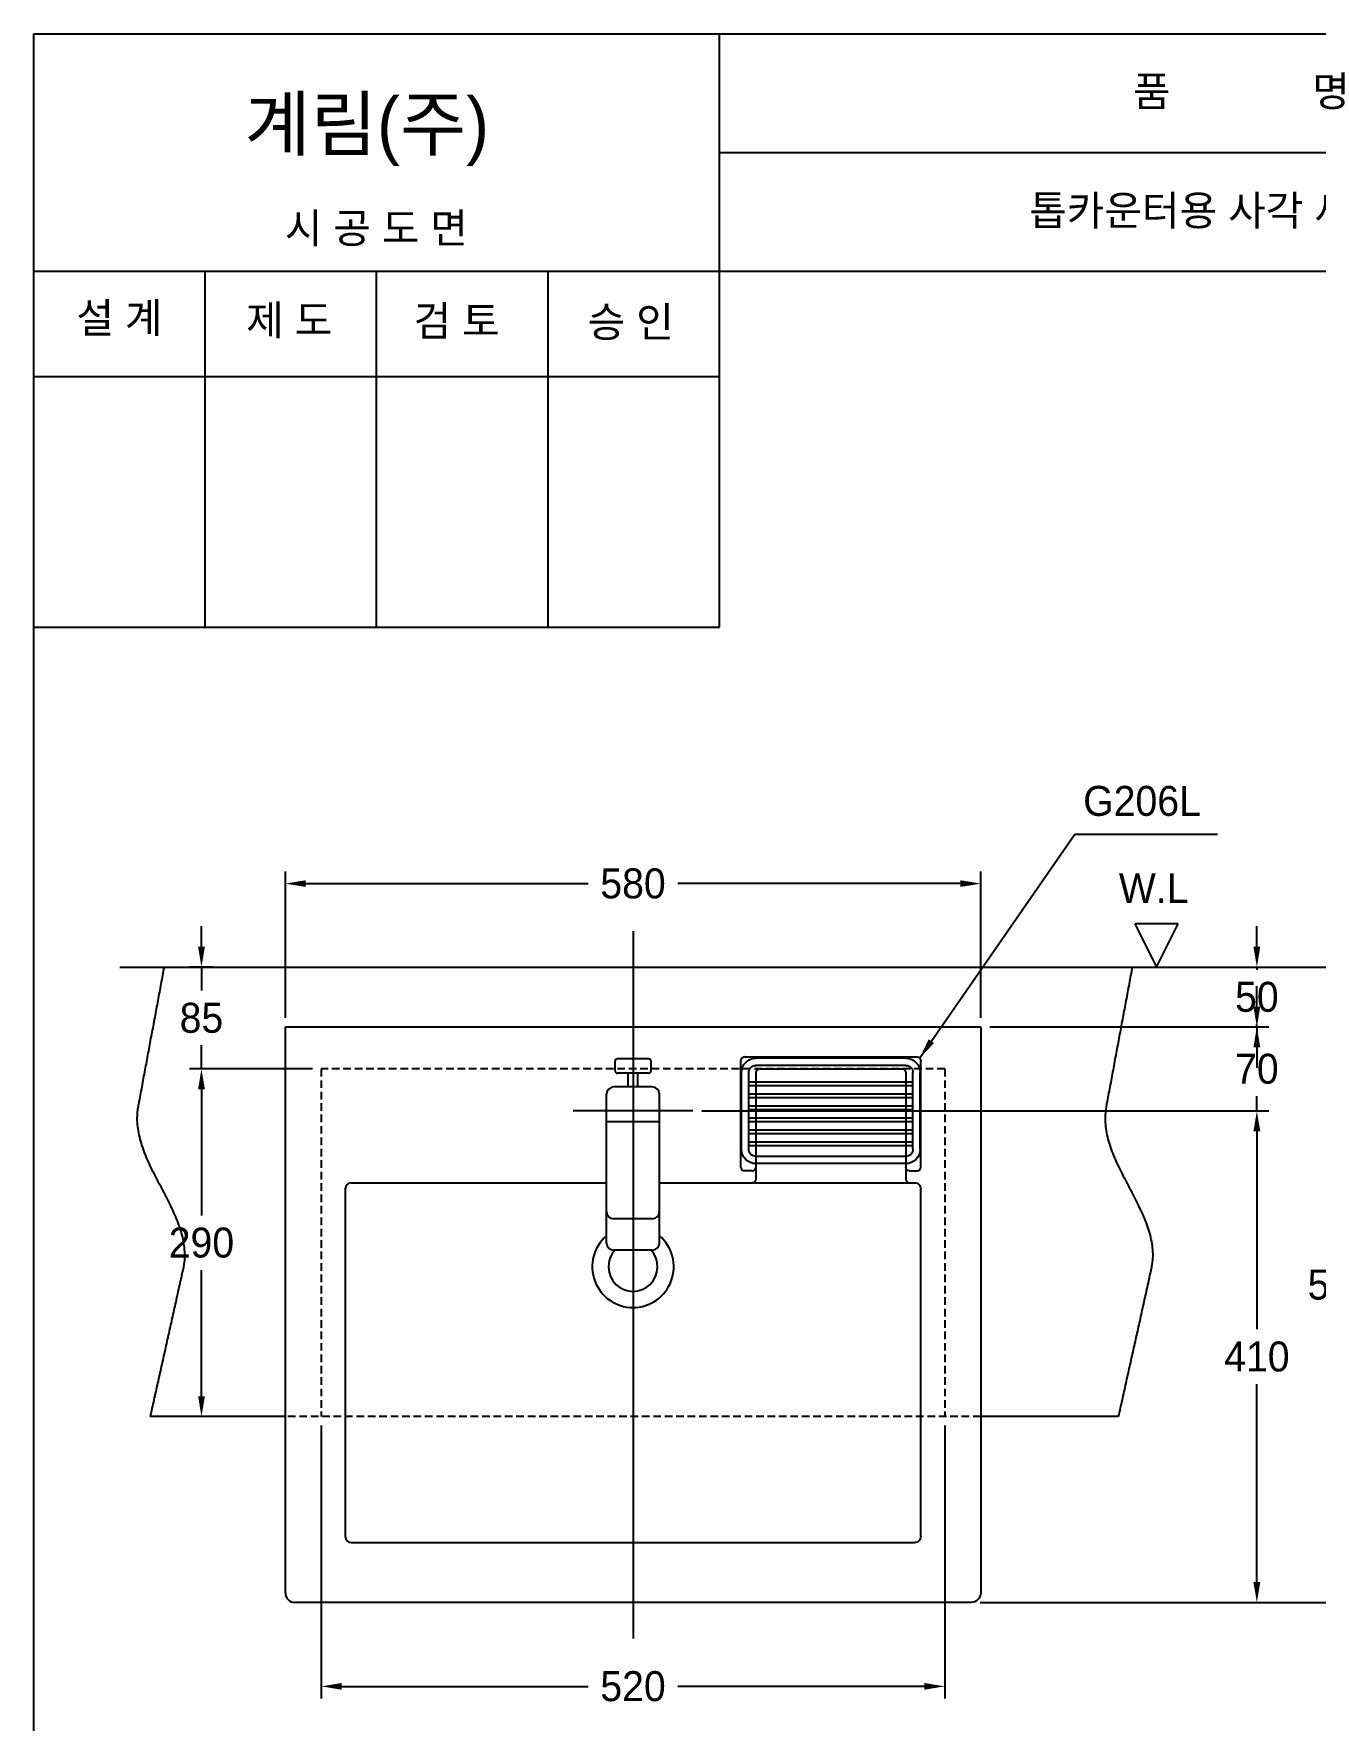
# Model space of a CAD drawing. Header units: millimetres. Extents: x 0 to 4280, y -72 to 2783.
# Drawn here: x 0 to 1069, y 1376 to 2783 of the extents above; entities that cross this region are included whole.
import ezdxf
from ezdxf.enums import TextEntityAlignment as Align
from ezdxf.lldxf.tags import DXFTag

# ---------------------------------------------------------------- set-up
doc = ezdxf.new("R2010")
doc.units = ezdxf.units.MM
doc.linetypes.add('DASHED2', pattern=[9.525, 6.35, -3.175])
for name, color, linetype in [('TEXT', 7, 'Continuous'), ('내부선 및 부속', 4, 'Continuous'), ('도각라인', 7, 'Continuous'), ('외형선', 3, 'Continuous'), ('점선', 6, 'DASHED2'), ('중심선', 1, 'DASHED'), ('치수선', 7, 'Continuous')]:
    doc.layers.add(name, color=color, linetype=linetype)
doc.styles.add('____', font='')
doc.styles.add('타이틀', font='H2GTRM.TTF', dxfattribs={"height": 25})
doc.styles.get('____').set_extended_font_data('굴림')
tags = doc.linetypes.add('DASHDOT', pattern=[70, 31, -13, 13, -13]).pattern_tags.tags
tags[10:11] = [DXFTag(74, 4), DXFTag(75, 0), DXFTag(340, '0'), DXFTag(46, 0.0), DXFTag(50, 0.0), DXFTag(44, 0.0), DXFTag(45, 0.0)]
tags[8:9] = [DXFTag(74, 4), DXFTag(75, 0), DXFTag(340, '0'), DXFTag(46, 0.0), DXFTag(50, 0.0), DXFTag(44, 0.0), DXFTag(45, 0.0)]
tags[6:7] = [DXFTag(74, 4), DXFTag(75, 0), DXFTag(340, '0'), DXFTag(46, 0.0), DXFTag(50, 0.0), DXFTag(44, 0.0), DXFTag(45, 0.0)]
tags[4:5] = [DXFTag(74, 4), DXFTag(75, 0), DXFTag(340, '0'), DXFTag(46, 0.0), DXFTag(50, 0.0), DXFTag(44, 0.0), DXFTag(45, 0.0)]
tags = doc.linetypes.add('DASHED', pattern=[25.72, 12.86, -12.86]).pattern_tags.tags
tags[6:7] = [DXFTag(74, 4), DXFTag(75, 0), DXFTag(340, '0'), DXFTag(46, 0.0), DXFTag(50, 0.0), DXFTag(44, 0.0), DXFTag(45, 0.0)]
tags[4:5] = [DXFTag(74, 4), DXFTag(75, 0), DXFTag(340, '0'), DXFTag(46, 0.0), DXFTag(50, 0.0), DXFTag(44, 0.0), DXFTag(45, 0.0)]
doc.dimstyles.new('MSADIM', dxfattribs={"dimtxt": 33, "dimasz": 17, "dimexe": 10, "dimexo": 7.5, "dimgap": 10, "dimtad": 0, "dimtih": 1, "dimtoh": 1, "dimdec": 0, "dimzin": 1, "dimdsep": 46, "dimtxsty": '____', "dimcen": 11.25, "dimadec": 0, "dimazin": 0, "dimtfac": 1, "dimtdec": 0, "dimtix": 1, "dimtmove": 0, "dimatfit": 3, "dimfxl": 1, "dimtolj": 1, "dimtzin": 1, "dimarcsym": 0})

# ---------------------------------------------------------------- blocks, each defined once
blk = doc.blocks.new('*D1')
at = {"layer": '치수선', "color": 0, "linetype": 'Continuous', "lineweight": -2, "transparency": 16777216}
for p, q in [((139.9, 2021.5), (139.9, 2038.5)), ((149.6, 2004.5), (129.9, 2004.5)), ((139.9, 2004.5), (139.9, 1984.8)), ((139.9, 1919.5), (139.9, 1939.2)), ((232.4, 1919.5), (129.9, 1919.5)), ((139.9, 1902.5), (139.9, 1885.5))]:
    blk.add_line(p, q, dxfattribs=at)
at = {"layer": '치수선', "color": 0, "linetype": 'Continuous', "transparency": 16777216}
for points in [[(137.1, 2021.5), (142.8, 2021.5), (139.9, 2004.5)], [(137.1, 1902.5), (142.8, 1902.5), (139.9, 1919.5)]]:
    blk.add_solid(points, dxfattribs=at)
at = {"layer": '치수선', "color": 0, "linetype": 'Continuous', "transparency": 16777216, "insert": (139.9, 1962), "char_height": 25, "attachment_point": 5, "style": '____'}
blk.add_mtext('\\A1;85', dxfattribs=at)
blk = doc.blocks.new('*D2')
at = {"layer": '치수선', "color": 0, "linetype": 'Continuous', "lineweight": -2, "transparency": 16777216}
for p, q in [((232.4, 1919.5), (129.9, 1919.5)), ((139.9, 1902.5), (139.9, 1797.3)), ((139.9, 1646.5), (139.9, 1751.7)), ((202.4, 1629.5), (129.9, 1629.5))]:
    blk.add_line(p, q, dxfattribs=at)
at = {"layer": '치수선', "color": 0, "linetype": 'Continuous', "transparency": 16777216}
for points in [[(137.1, 1902.5), (142.8, 1902.5), (139.9, 1919.5)], [(137.1, 1646.5), (142.8, 1646.5), (139.9, 1629.5)]]:
    blk.add_solid(points, dxfattribs=at)
at = {"layer": '치수선', "color": 0, "linetype": 'Continuous', "transparency": 16777216, "insert": (139.9, 1774.5), "char_height": 25, "attachment_point": 5, "style": '____'}
blk.add_mtext('\\A1;290', dxfattribs=at)
blk = doc.blocks.new('*D3')
at = {"layer": '치수선', "color": 0, "linetype": 'Continuous', "lineweight": -2, "transparency": 16777216}
for p, q in [((209.9, 1962), (209.9, 2084.1)), ((789.9, 1962), (789.9, 2084.1)), ((226.9, 2074.1), (462.6, 2074.1)), ((772.9, 2074.1), (537.3, 2074.1))]:
    blk.add_line(p, q, dxfattribs=at)
at = {"layer": '치수선', "color": 0, "linetype": 'Continuous', "transparency": 16777216}
for points in [[(226.9, 2076.9), (226.9, 2071.3), (209.9, 2074.1)], [(772.9, 2076.9), (772.9, 2071.3), (789.9, 2074.1)]]:
    blk.add_solid(points, dxfattribs=at)
at = {"layer": '치수선', "color": 0, "linetype": 'Continuous', "transparency": 16777216, "insert": (499.9, 2074.1), "char_height": 25, "attachment_point": 5, "style": '____'}
blk.add_mtext('\\A1;580', dxfattribs=at)
blk = doc.blocks.new('*D4')
at = {"layer": '치수선', "color": 0, "linetype": 'Continuous', "lineweight": -2, "transparency": 16777216}
for p, q in [((1020.3, 2021.5), (1020.3, 2038.5)), ((1010.7, 2004.5), (1030.3, 2004.5)), ((1020.3, 2004.5), (1020.3, 2002.3)), ((1020.3, 1954.5), (1020.3, 1956.7)), ((797.4, 1954.5), (1030.3, 1954.5)), ((1020.3, 1937.5), (1020.3, 1920.5))]:
    blk.add_line(p, q, dxfattribs=at)
at = {"layer": '치수선', "color": 0, "linetype": 'Continuous', "transparency": 16777216}
for points in [[(1017.4, 2021.5), (1023.1, 2021.5), (1020.3, 2004.5)], [(1017.4, 1937.5), (1023.1, 1937.5), (1020.3, 1954.5)]]:
    blk.add_solid(points, dxfattribs=at)
at = {"layer": '치수선', "color": 0, "linetype": 'Continuous', "transparency": 16777216, "insert": (1020.3, 1979.5), "char_height": 25, "attachment_point": 5, "style": '____'}
blk.add_mtext('\\A1;50', dxfattribs=at)
blk = doc.blocks.new('*D5')
at = {"layer": '치수선', "color": 0, "linetype": 'Continuous', "lineweight": -2, "transparency": 16777216}
for p, q in [((1020.3, 1971.5), (1020.3, 1988.5)), ((797.4, 1954.5), (1030.3, 1954.5)), ((1020.3, 1954.5), (1020.3, 1942.3)), ((1020.3, 1884.5), (1020.3, 1896.7)), ((557.4, 1884.5), (1030.3, 1884.5)), ((1020.3, 1867.5), (1020.3, 1850.5))]:
    blk.add_line(p, q, dxfattribs=at)
at = {"layer": '치수선', "color": 0, "linetype": 'Continuous', "transparency": 16777216}
for points in [[(1017.4, 1971.5), (1023.1, 1971.5), (1020.3, 1954.5)], [(1017.4, 1867.5), (1023.1, 1867.5), (1020.3, 1884.5)]]:
    blk.add_solid(points, dxfattribs=at)
at = {"layer": '치수선', "color": 0, "linetype": 'Continuous', "transparency": 16777216, "insert": (1020.3, 1919.5), "char_height": 25, "attachment_point": 5, "style": '____'}
blk.add_mtext('\\A1;70', dxfattribs=at)
blk = doc.blocks.new('*D6')
at = {"layer": '치수선', "color": 0, "linetype": 'Continuous', "lineweight": -2, "transparency": 16777216}
for p, q in [((557.4, 1884.5), (1030.3, 1884.5)), ((1020.3, 1867.5), (1020.3, 1702.4)), ((1020.3, 1491.5), (1020.3, 1656.7)), ((789.4, 1474.5), (1030.3, 1474.5))]:
    blk.add_line(p, q, dxfattribs=at)
at = {"layer": '치수선', "color": 0, "linetype": 'Continuous', "transparency": 16777216}
for points in [[(1017.4, 1867.5), (1023.1, 1867.5), (1020.3, 1884.5)], [(1017.4, 1491.5), (1023.1, 1491.5), (1020.3, 1474.5)]]:
    blk.add_solid(points, dxfattribs=at)
at = {"layer": '치수선', "color": 0, "linetype": 'Continuous', "transparency": 16777216, "insert": (1020.3, 1679.5), "char_height": 25, "attachment_point": 5, "style": '____'}
blk.add_mtext('\\A1;410', dxfattribs=at)
blk = doc.blocks.new('*D7')
at = {"layer": '치수선', "color": 0, "linetype": 'Continuous', "lineweight": -2, "transparency": 16777216}
for p, q in [((797.4, 2004.5), (1099.9, 2004.5)), ((1089.9, 1987.5), (1089.9, 1762.3)), ((1089.9, 1491.5), (1089.9, 1716.7)), ((789.4, 1474.5), (1099.9, 1474.5))]:
    blk.add_line(p, q, dxfattribs=at)
at = {"layer": '치수선', "color": 0, "linetype": 'Continuous', "transparency": 16777216}
for points in [[(1087.1, 1987.5), (1092.8, 1987.5), (1089.9, 2004.5)], [(1087.1, 1491.5), (1092.8, 1491.5), (1089.9, 1474.5)]]:
    blk.add_solid(points, dxfattribs=at)
at = {"layer": '치수선', "color": 0, "linetype": 'Continuous', "transparency": 16777216, "insert": (1089.9, 1739.5), "char_height": 25, "attachment_point": 5, "style": '____'}
blk.add_mtext('\\A1;530', dxfattribs=at)
blk = doc.blocks.new('*D8')
at = {"layer": '치수선', "color": 0, "linetype": 'Continuous', "lineweight": -2, "transparency": 16777216}
for p, q in [((239.9, 1622), (239.9, 1394.5)), ((759.9, 1622), (759.9, 1394.5)), ((256.9, 1404.5), (462.6, 1404.5)), ((742.9, 1404.5), (537.3, 1404.5))]:
    blk.add_line(p, q, dxfattribs=at)
at = {"layer": '치수선', "color": 0, "linetype": 'Continuous', "transparency": 16777216}
for points in [[(256.9, 1407.3), (256.9, 1401.7), (239.9, 1404.5)], [(742.9, 1407.3), (742.9, 1401.7), (759.9, 1404.5)]]:
    blk.add_solid(points, dxfattribs=at)
at = {"layer": '치수선', "color": 0, "linetype": 'Continuous', "transparency": 16777216, "insert": (499.9, 1404.5), "char_height": 25, "attachment_point": 5, "style": '____'}
blk.add_mtext('\\A1;520', dxfattribs=at)

msp = doc.modelspace()

# ---------------------------------------------------------------- linework, layer by layer
at = {"layer": '내부선 및 부속', "linetype": 'Continuous'}
for p, q in [((512.9, 1927.9), (486.9, 1927.9)), ((592.9, 1929.5), (736.9, 1929.5)), ((727.4, 1928.5), (602.4, 1928.5)), ((512.9, 1915.9), (486.9, 1915.9)), ((495.9, 1904.5), (495.9, 1915.9)), ((503.9, 1904.5), (503.9, 1915.9)), ((589.9, 1837.5), (589.9, 1926.5)), ((590.4, 1852.5), (590.4, 1916.5)), ((596.4, 1852.5), (596.4, 1916.5)), ((727.4, 1922.5), (602.4, 1922.5)), ((602.4, 1916.5), (602.4, 1827.5)), ((605.4, 1919.5), (724.4, 1919.5)), ((727.4, 1916.5), (727.4, 1827.5)), ((733.4, 1852.5), (733.4, 1916.5)), ((739.4, 1852.5), (739.4, 1916.5)), ((739.9, 1837.5), (739.9, 1926.5)), ((515.9, 1904.5), (483.9, 1904.5)), ((733.4, 1908.5), (596.4, 1908.5)), ((733.4, 1905.5), (596.4, 1905.5)), ((477.9, 1800.5), (477.9, 1898.5)), ((521.9, 1800.5), (521.9, 1898.5)), ((733.4, 1898.5), (596.4, 1898.5)), ((733.4, 1895.5), (596.4, 1895.5)), ((733.4, 1888.5), (596.4, 1888.5)), ((733.4, 1885.5), (596.4, 1885.5)), ((521.9, 1875.3), (477.9, 1875.3)), ((733.4, 1878.5), (596.4, 1878.5)), ((733.4, 1875.5), (596.4, 1875.5)), ((733.4, 1868.5), (596.4, 1868.5)), ((733.4, 1865.5), (596.4, 1865.5)), ((733.4, 1858.5), (596.4, 1858.5)), ((733.4, 1855.5), (596.4, 1855.5)), ((727.4, 1846.5), (602.4, 1846.5)), ((599.4, 1834.5), (592.9, 1834.5)), ((727.4, 1840.5), (602.4, 1840.5)), ((730.4, 1834.5), (736.9, 1834.5)), ((477.9, 1774.3), (477.9, 1800.5)), ((515.9, 1794.5), (483.9, 1794.5)), ((521.9, 1774.3), (521.9, 1800.5)), ((515.9, 1768.3), (483.9, 1768.3)), ((209.9, 1629.5), (97.1, 1629.5)), ((904.7, 1629.5), (789.9, 1629.5))]:
    msp.add_line(p, q, dxfattribs=at)
at = {"layer": '내부선 및 부속', "linetype": 'Continuous', "flags": 128}
for points in [[(590.4, 1916.5, -0.414214), (602.4, 1928.5)], [(727.4, 1928.5, -0.414214), (739.4, 1916.5)], [(736.9, 1929.5, -0.414214), (739.9, 1926.5)], [(596.4, 1916.5, -0.414214), (602.4, 1922.5)], [(724.4, 1919.5, -0.414214), (727.4, 1916.5)], [(727.4, 1922.5, -0.414214), (733.4, 1916.5)], [(602.4, 1840.5, -0.414214), (590.4, 1852.5)], [(602.4, 1846.5, -0.414214), (596.4, 1852.5)], [(739.4, 1852.5, -0.414214), (727.4, 1840.5)], [(733.4, 1852.5, -0.414214), (727.4, 1846.5)], [(730.4, 1834.5, -0.414214), (727.4, 1837.5)], [(602.4, 1827.5, -0.414214), (599.4, 1824.5)]]:
    msp.add_lwpolyline(points, format="xyb", dxfattribs=at)
at = {"layer": '내부선 및 부속', "linetype": 'Continuous'}
for centre, radius, start, end in [((486.9, 1925.9), 2, 90, 180), ((512.9, 1925.9), 2, 0, 90), ((592.9, 1926.5), 3, 90, 180), ((486.9, 1917.9), 2, 180, 270), ((512.9, 1917.9), 2, 270, 0), ((605.4, 1916.5), 3, 90, 180), ((483.9, 1898.5), 6, 90, 180), ((515.9, 1898.5), 6, 0, 90), ((592.9, 1837.5), 3, 180, 270), ((599.4, 1837.5), 3, 270, 0), ((736.9, 1837.5), 3, 270, 0), ((730.4, 1827.5), 3, 180, 270), ((483.9, 1800.5), 6, 180, 270), ((515.9, 1800.5), 6, 270, 0), ((499.9, 1754.5), 34, 130.3202, 49.6798), ((483.9, 1774.3), 6, 180, 270), ((515.9, 1774.3), 6, 270, 0), ((499.9, 1754.5), 20.5, 137.8456, 42.1544)]:
    msp.add_arc(centre, radius, start, end, dxfattribs=at)
for points in [[(108.7, 2004.5), (106.1, 1990.5), (103.5, 1976.5), (100.9, 1962.4), (98.2, 1948.4), (95.6, 1934.4), (93, 1920.4), (90.4, 1906.3), (87.8, 1892.3), (87, 1888.1), (86.1, 1878.3), (87.7, 1864.5), (91.8, 1850.7), (97.8, 1837), (104.8, 1823.4), (111.9, 1809.7), (118.2, 1796.1), (123.1, 1782.4), (125.6, 1768.7), (125, 1754.8), (124.6, 1752.9), (121.9, 1740.9), (118.8, 1727), (115.7, 1713), (112.6, 1699.1), (109.5, 1685.2), (106.4, 1671.3), (103.3, 1657.4), (100.2, 1643.4), (97.1, 1629.5)], [(916.3, 2004.5), (913.7, 1990.5), (911.1, 1976.5), (908.4, 1962.4), (905.8, 1948.4), (903.2, 1934.4), (900.6, 1920.4), (898, 1906.3), (895.3, 1892.3), (894.6, 1888.1), (893.7, 1878.3), (895.2, 1864.5), (899.4, 1850.7), (905.4, 1837), (912.4, 1823.4), (919.4, 1809.7), (925.8, 1796.1), (930.7, 1782.4), (933.2, 1768.7), (932.5, 1754.8), (932.1, 1752.9), (929.5, 1740.9), (926.4, 1727), (923.3, 1713), (920.2, 1699.1), (917.1, 1685.2), (914, 1671.3), (910.9, 1657.4), (907.8, 1643.4), (904.7, 1629.5)]]:
    msp.add_spline(points, degree=3, dxfattribs=at)
for points in [[(484.9, 1917.9), (484.9, 1921.9), (484.9, 1925.9)], [(514.9, 1917.9), (514.9, 1921.9), (514.9, 1925.9)]]:
    msp.add_open_spline(points, degree=2, dxfattribs=at)
at = {"layer": '도각라인'}
for p, q in [((0, 0), (0, 2783)), ((0, 2783), (1980, 2783)), ((572, 2288), (572, 2783)), ((572, 2684), (1980, 2684)), ((0, 2585), (1980, 2585)), ((143, 2288), (143, 2585)), ((286, 2288), (286, 2585)), ((429, 2288), (429, 2585)), ((0, 2497), (572, 2497)), ((0, 2288), (572, 2288))]:
    msp.add_line(p, q, dxfattribs=at)
at = {"layer": '외형선', "linetype": 'Continuous'}
for p, q in [((954.5, 2040.5), (918.5, 2040.5)), ((918.5, 2040.5), (936.5, 2004.5)), ((936.5, 2004.5), (954.5, 2040.5)), ((71.7, 2004.5), (1065.5, 2004.5)), ((209.9, 1482.5), (209.9, 1954.5)), ((209.9, 1954.5), (789.9, 1954.5)), ((789.9, 1954.5), (789.9, 1482.5)), ((259.9, 1819.5), (259.9, 1529.5)), ((264.9, 1824.5), (477.9, 1824.5)), ((521.9, 1824.5), (734.9, 1824.5)), ((739.9, 1529.5), (739.9, 1819.5)), ((264.9, 1524.5), (734.9, 1524.5)), ((781.9, 1474.5), (217.9, 1474.5))]:
    msp.add_line(p, q, dxfattribs=at)
at = {"layer": '외형선', "linetype": 'Continuous', "flags": 128}
for points in [[(734.9, 1824.5, -0.414214), (739.9, 1819.5)], [(739.9, 1529.5, -0.414214), (734.9, 1524.5)], [(789.9, 1482.5, -0.414214), (781.9, 1474.5)]]:
    msp.add_lwpolyline(points, format="xyb", dxfattribs=at)
at = {"layer": '외형선', "linetype": 'Continuous'}
for centre, radius, start, end in [((264.9, 1819.5), 5, 90, 180), ((264.9, 1529.5), 5, 180, 270), ((217.9, 1482.5), 8, 180, 270)]:
    msp.add_arc(centre, radius, start, end, dxfattribs=at)
at = {"layer": '점선'}
for p, q in [((239.9, 1919.5), (239.9, 1629.5)), ((759.9, 1919.5), (239.9, 1919.5)), ((759.9, 1919.5), (759.9, 1629.5)), ((789.9, 1629.5), (209.9, 1629.5))]:
    msp.add_line(p, q, dxfattribs=at)
at = {"layer": '중심선', "linetype": 'DASHDOT'}
for p, q in [((499.9, 2034.5), (499.9, 1884.5)), ((549.9, 1884.5), (449.9, 1884.5)), ((499.9, 1884.5), (499.9, 1444.5))]:
    msp.add_line(p, q, dxfattribs=at)

# ---------------------------------------------------------------- texts
at = {"layer": 'TEXT', "style": '타이틀'}
for s, p in [('품             명', (1007.3, 2735)), ('톱카운터용 사각 세면기', (996.3, 2635.6)), ('시 공 도 면', (285.8, 2620.9)), ('설 계', (71.5, 2546)), ('제 도', (213.1, 2544.1)), ('검 토', (352.8, 2543.5)), ('승 인', (498, 2542.6))]:
    msp.add_text(s, height=25, dxfattribs=at).set_placement(p, align=Align.MIDDLE_CENTER)
msp.add_text('계림(주)', height=44, dxfattribs=at).set_placement((175.9, 2685.9))
msp.add_text('W.L', height=25, dxfattribs=at).set_placement((934.2, 2070.3), align=Align.MIDDLE)
at = {"layer": '치수선', "linetype": 'Continuous', "insert": (875.4, 2155.6), "char_height": 25, "width": 380.447, "attachment_point": 1, "line_spacing_factor": 0.963855, "style": '타이틀'}
msp.add_mtext('\\A1;G206L', dxfattribs=at)

# ---------------------------------------------------------------- dimensions: what is measured, and where the dimension line sits
at = {"layer": '치수선', "linetype": 'Continuous'}
for base, p1, p2, picture, middle in [((789.9, 2074.1), (209.9, 1954.5), (789.9, 1954.5), '*D3', (499.9, 2074.1)), ((759.9, 1404.5), (239.9, 1629.5), (759.9, 1629.5), '*D8', (499.9, 1404.5))]:
    dim = msp.add_linear_dim(base=base, p1=p1, p2=p2, dimstyle='MSADIM', override={"dimtxt": 25}, dxfattribs=at)
    dim.commit()
    dim.dimension.update_dxf_attribs({"geometry": picture, "text_midpoint": middle, "dimtype": 160})
for base, p1, p2, picture, middle in [((139.9, 2004.5), (239.9, 1919.5), (157.1, 2004.5), '*D1', (139.9, 1962)), ((1020.3, 1954.5), (549.9, 1884.5), (789.9, 1954.5), '*D5', (1020.3, 1919.5)), ((139.9, 1629.5), (239.9, 1919.5), (209.9, 1629.5), '*D2', (139.9, 1774.5)), ((1020.3, 1474.5), (549.9, 1884.5), (781.9, 1474.5), '*D6', (1020.3, 1679.5))]:
    dim = msp.add_linear_dim(base=base, p1=p1, p2=p2, angle=90, dimstyle='MSADIM', override={"dimtxt": 25}, dxfattribs=at)
    dim.commit()
    dim.dimension.update_dxf_attribs({"geometry": picture, "text_midpoint": middle})
for base, p1, p2, picture, middle in [((1020.3, 2004.5), (789.9, 1954.5), (1003.2, 2004.5), '*D4', (1020.3, 1979.5)), ((1089.9, 1474.5), (789.9, 2004.5), (781.9, 1474.5), '*D7', (1089.9, 1739.5))]:
    dim = msp.add_linear_dim(base=base, p1=p1, p2=p2, angle=90, dimstyle='MSADIM', override={"dimtxt": 25}, dxfattribs=at)
    dim.commit()
    dim.dimension.update_dxf_attribs({"geometry": picture, "text_midpoint": middle, "dimtype": 160})

# ---------------------------------------------------------------- leaders
msp.add_leader([(739.1, 1928.7), (868.4, 2115.2), (987.4, 2115.2)], dimstyle='MSADIM', override={"dimtxt": 25}, dxfattribs=at)

doc.saveas('drawing.dxf')
